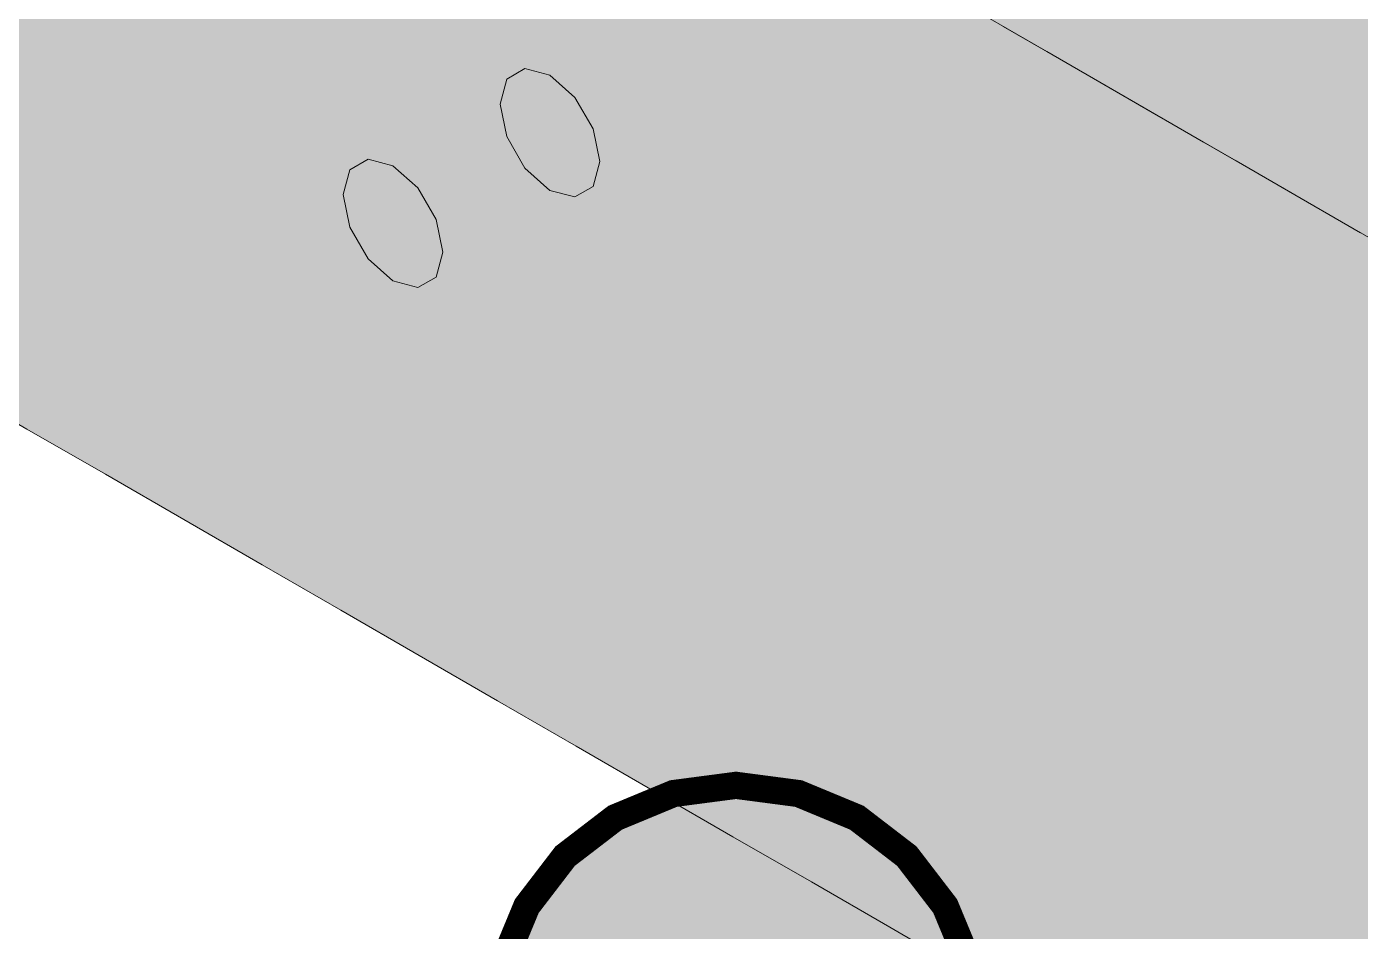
# Model space of a CAD drawing. Header units: metres. Extents: x 349021 to 349543, y 9281040 to 9281959.
# Drawn here: x 349202.9367 to 349203.1575, y 9281042.0388 to 9281042.1886 of the extents above; entities that cross this region are included whole.
import ezdxf

# ---------------------------------------------------------------- set-up
doc = ezdxf.new("R2010")
doc.units = ezdxf.units.M
doc.header["$LTSCALE"] = 0.25
doc.layers.add('ISO-3D', color=7, linetype='CONTINUOUS', lineweight=13)
doc.layers.add('ISO-3D-ARISTAS', color=250, linetype='CONTINUOUS', lineweight=13)
doc.layers.add('LLAMADAS-NUM', color=30, linetype='CONTINUOUS', lineweight=25, true_color=0xc05014)

msp = doc.modelspace()

# ---------------------------------------------------------------- linework, layer by layer
at = {"layer": 'ISO-3D', "true_color": 0x724830}
for points in [[(349202.86722, 9281042.23364), (349202.87134, 9281042.23474), (349202.94997, 9281042.18586), (349202.9541, 9281042.18696)], [(349202.86722, 9281042.21459), (349202.8631, 9281042.21348), (349202.94997, 9281042.16681), (349202.94585, 9281042.1657)], [(349202.94997, 9281042.18586), (349202.9541, 9281042.18696), (349203.03273, 9281042.13808), (349203.03685, 9281042.13919)], [(349202.94997, 9281042.16681), (349202.94585, 9281042.1657), (349203.03273, 9281042.11903), (349203.0286, 9281042.11793)], [(349203.03273, 9281042.13808), (349203.03685, 9281042.13919), (349203.11548, 9281042.0903), (349203.11961, 9281042.09141)], [(349203.03273, 9281042.11903), (349203.0286, 9281042.11793), (349203.11548, 9281042.07125), (349203.11136, 9281042.07015)], [(349203.11548, 9281042.0903), (349203.11961, 9281042.09141), (349203.19823, 9281042.04252), (349203.20236, 9281042.04363)], [(349203.11548, 9281042.07125), (349203.11136, 9281042.07015), (349203.19823, 9281042.02348), (349203.19411, 9281042.02237)]]:
    msp.add_solid(points, dxfattribs=at)
at = {"layer": 'ISO-3D', "true_color": 0x503321}
for points in [[(349202.87134, 9281042.23474), (349202.87436, 9281042.233), (349202.9541, 9281042.18696), (349202.95712, 9281042.18522)], [(349202.9541, 9281042.18696), (349202.95712, 9281042.18522), (349203.03685, 9281042.13919), (349203.03987, 9281042.13744)], [(349203.03685, 9281042.13919), (349203.03987, 9281042.13744), (349203.11961, 9281042.09141), (349203.12262, 9281042.08966)], [(349203.11961, 9281042.09141), (349203.12262, 9281042.08966), (349203.20236, 9281042.04363), (349203.20538, 9281042.04189)]]:
    msp.add_solid(points, dxfattribs=at)
at = {"layer": 'ISO-3D', "true_color": 0x825336}
for points in [[(349202.8631, 9281042.22998), (349202.86722, 9281042.23364), (349202.94585, 9281042.1822), (349202.94997, 9281042.18586)], [(349202.87134, 9281042.21824), (349202.86722, 9281042.21459), (349202.9541, 9281042.17047), (349202.94997, 9281042.16681)], [(349202.94585, 9281042.1822), (349202.94997, 9281042.18586), (349203.0286, 9281042.13442), (349203.03273, 9281042.13808)], [(349202.9541, 9281042.17047), (349202.94997, 9281042.16681), (349203.03685, 9281042.12269), (349203.03273, 9281042.11903)], [(349203.0286, 9281042.13442), (349203.03273, 9281042.13808), (349203.11136, 9281042.08665), (349203.11548, 9281042.0903)], [(349203.03685, 9281042.12269), (349203.03273, 9281042.11903), (349203.11961, 9281042.07491), (349203.11548, 9281042.07125)], [(349203.11136, 9281042.08665), (349203.11548, 9281042.0903), (349203.19411, 9281042.03887), (349203.19823, 9281042.04252)], [(349203.11961, 9281042.07491), (349203.11548, 9281042.07125), (349203.20236, 9281042.02713), (349203.19823, 9281042.02348)]]:
    msp.add_solid(points, dxfattribs=at)
at = {"layer": 'ISO-3D', "true_color": 0x633f29}
for points in [[(349202.87436, 9281042.233), (349202.87547, 9281042.22887), (349202.95712, 9281042.18522), (349202.95822, 9281042.1811)], [(349202.86008, 9281042.21522), (349202.85897, 9281042.21935), (349202.94283, 9281042.16745), (349202.94173, 9281042.17157)], [(349202.95712, 9281042.18522), (349202.95822, 9281042.1811), (349203.03987, 9281042.13744), (349203.04098, 9281042.13332)], [(349202.94283, 9281042.16745), (349202.94173, 9281042.17157), (349203.02558, 9281042.11967), (349203.02448, 9281042.12379)], [(349203.03987, 9281042.13744), (349203.04098, 9281042.13332), (349203.12262, 9281042.08966), (349203.12373, 9281042.08554)], [(349203.02558, 9281042.11967), (349203.02448, 9281042.12379), (349203.10834, 9281042.07189), (349203.10723, 9281042.07602)], [(349203.12262, 9281042.08966), (349203.12373, 9281042.08554), (349203.20538, 9281042.04189), (349203.20648, 9281042.03776)], [(349203.10834, 9281042.07189), (349203.10723, 9281042.07602), (349203.19109, 9281042.02411), (349203.18999, 9281042.02824)]]:
    msp.add_solid(points, dxfattribs=at)
at = {"layer": 'ISO-3D', "true_color": 0x855538}
for points in [[(349202.86008, 9281042.22475), (349202.8631, 9281042.22998), (349202.94283, 9281042.17697), (349202.94585, 9281042.1822)], [(349202.87436, 9281042.22347), (349202.87134, 9281042.21824), (349202.95712, 9281042.1757), (349202.9541, 9281042.17047)], [(349202.94283, 9281042.17697), (349202.94585, 9281042.1822), (349203.02558, 9281042.12919), (349203.0286, 9281042.13442)], [(349202.95712, 9281042.1757), (349202.9541, 9281042.17047), (349203.03987, 9281042.12792), (349203.03685, 9281042.12269)], [(349203.02558, 9281042.12919), (349203.0286, 9281042.13442), (349203.10834, 9281042.08142), (349203.11136, 9281042.08665)], [(349203.03987, 9281042.12792), (349203.03685, 9281042.12269), (349203.12262, 9281042.08014), (349203.11961, 9281042.07491)], [(349203.10834, 9281042.08142), (349203.11136, 9281042.08665), (349203.19109, 9281042.03364), (349203.19411, 9281042.03887)], [(349203.12262, 9281042.08014), (349203.11961, 9281042.07491), (349203.20538, 9281042.03236), (349203.20236, 9281042.02713)]]:
    msp.add_solid(points, dxfattribs=at)
at = {"layer": 'ISO-3D', "true_color": 0x7a4d33}
for points in [[(349202.87547, 9281042.22887), (349202.87436, 9281042.22347), (349202.95822, 9281042.1811), (349202.95712, 9281042.1757)], [(349202.85897, 9281042.21935), (349202.86008, 9281042.22475), (349202.94173, 9281042.17157), (349202.94283, 9281042.17697)], [(349202.95822, 9281042.1811), (349202.95712, 9281042.1757), (349203.04098, 9281042.13332), (349203.03987, 9281042.12792)], [(349202.94173, 9281042.17157), (349202.94283, 9281042.17697), (349203.02448, 9281042.12379), (349203.02558, 9281042.12919)], [(349203.04098, 9281042.13332), (349203.03987, 9281042.12792), (349203.12373, 9281042.08554), (349203.12262, 9281042.08014)], [(349203.02448, 9281042.12379), (349203.02558, 9281042.12919), (349203.10723, 9281042.07602), (349203.10834, 9281042.08142)], [(349203.12373, 9281042.08554), (349203.12262, 9281042.08014), (349203.20648, 9281042.03776), (349203.20538, 9281042.03236)], [(349203.10723, 9281042.07602), (349203.10834, 9281042.08142), (349203.18999, 9281042.02824), (349203.19109, 9281042.03364)]]:
    msp.add_solid(points, dxfattribs=at)
at = {"layer": 'ISO-3D', "true_color": 0x583825}
for points in [[(349202.8631, 9281042.21348), (349202.86008, 9281042.21522), (349202.94585, 9281042.1657), (349202.94283, 9281042.16745)], [(349203.01505, 9281042.17581), (349203.01615, 9281042.17994), (349202.98907, 9281042.16081), (349202.99017, 9281042.16494)], [(349202.94585, 9281042.1657), (349202.94283, 9281042.16745), (349203.0286, 9281042.11793), (349203.02558, 9281042.11967)], [(349203.03155, 9281042.16629), (349203.03044, 9281042.16216), (349203.00557, 9281042.15129), (349203.00446, 9281042.14716)], [(349203.0286, 9281042.11793), (349203.02558, 9281042.11967), (349203.11136, 9281042.07015), (349203.10834, 9281042.07189)], [(349203.11136, 9281042.07015), (349203.10834, 9281042.07189), (349203.19411, 9281042.02237), (349203.19109, 9281042.02411)]]:
    msp.add_solid(points, dxfattribs=at)
at = {"layer": 'ISO-3D', "true_color": 0xafa288}
for points in [[(349202.93669, 9281042.19343), (349202.94969, 9281042.18593), (349202.93669, 9281042.20771), (349202.94969, 9281042.20021)], [(349202.96268, 9281042.19271), (349202.97567, 9281042.18521), (349202.96268, 9281042.207), (349202.97567, 9281042.1995)], [(349202.98866, 9281042.192), (349203.00165, 9281042.1845), (349202.98866, 9281042.207), (349203.00165, 9281042.1995)], [(349203.01464, 9281042.192), (349203.02763, 9281042.1845), (349203.01464, 9281042.207), (349203.02763, 9281042.1995)], [(349203.04062, 9281042.192), (349203.05361, 9281042.1845), (349203.04062, 9281042.207), (349203.05361, 9281042.1995)], [(349203.0666, 9281042.192), (349203.07959, 9281042.1845), (349203.0666, 9281042.207), (349203.07959, 9281042.1995)], [(349202.9237, 9281042.18664), (349202.93669, 9281042.17914), (349202.9237, 9281042.20093), (349202.93669, 9281042.19343)], [(349202.94969, 9281042.18593), (349202.96268, 9281042.17843), (349202.94969, 9281042.20021), (349202.96268, 9281042.19271)], [(349202.97567, 9281042.18521), (349202.98866, 9281042.17771), (349202.97567, 9281042.1995), (349202.98866, 9281042.192)], [(349203.00165, 9281042.1845), (349203.01464, 9281042.177), (349203.00165, 9281042.1995), (349203.01464, 9281042.192)], [(349203.02763, 9281042.1845), (349203.04062, 9281042.177), (349203.02763, 9281042.1995), (349203.04062, 9281042.192)], [(349203.05361, 9281042.1845), (349203.0666, 9281042.177), (349203.05361, 9281042.1995), (349203.0666, 9281042.192)], [(349203.07959, 9281042.1845), (349203.09258, 9281042.177), (349203.07959, 9281042.1995), (349203.09258, 9281042.192)], [(349202.93669, 9281042.17914), (349202.94969, 9281042.17164), (349202.93669, 9281042.19343), (349202.94969, 9281042.18593)], [(349202.96268, 9281042.17843), (349202.97567, 9281042.17093), (349202.96268, 9281042.19271), (349202.97567, 9281042.18521)], [(349202.98866, 9281042.17771), (349203.00165, 9281042.17021), (349202.98866, 9281042.192), (349203.00165, 9281042.1845)], [(349203.01464, 9281042.177), (349203.02763, 9281042.1695), (349203.01464, 9281042.192), (349203.02763, 9281042.1845)], [(349203.04062, 9281042.177), (349203.05361, 9281042.1695), (349203.04062, 9281042.192), (349203.05361, 9281042.1845)], [(349203.0666, 9281042.177), (349203.07959, 9281042.1695), (349203.0666, 9281042.192), (349203.07959, 9281042.1845)], [(349203.09258, 9281042.177), (349203.10557, 9281042.1695), (349203.09258, 9281042.192), (349203.10557, 9281042.1845)], [(349202.9237, 9281042.17236), (349202.93669, 9281042.16486), (349202.9237, 9281042.18664), (349202.93669, 9281042.17914)], [(349202.94969, 9281042.17164), (349202.96268, 9281042.16414), (349202.94969, 9281042.18593), (349202.96268, 9281042.17843)], [(349202.97567, 9281042.17093), (349202.98866, 9281042.16343), (349202.97567, 9281042.18521), (349202.98866, 9281042.17771)], [(349203.00165, 9281042.17021), (349203.01464, 9281042.16271), (349203.00165, 9281042.1845), (349203.01464, 9281042.177)], [(349203.02763, 9281042.1695), (349203.04062, 9281042.162), (349203.02763, 9281042.1845), (349203.04062, 9281042.177)], [(349203.05361, 9281042.1695), (349203.0666, 9281042.162), (349203.05361, 9281042.1845), (349203.0666, 9281042.177)], [(349203.07959, 9281042.1695), (349203.09258, 9281042.162), (349203.07959, 9281042.1845), (349203.09258, 9281042.177)], [(349203.10557, 9281042.1695), (349203.11856, 9281042.162), (349203.10557, 9281042.1845), (349203.11856, 9281042.177)], [(349202.93669, 9281042.16486), (349202.94969, 9281042.15736), (349202.93669, 9281042.17914), (349202.94969, 9281042.17164)], [(349202.96268, 9281042.16414), (349202.97567, 9281042.15664), (349202.96268, 9281042.17843), (349202.97567, 9281042.17093)], [(349202.98866, 9281042.16343), (349203.00165, 9281042.15593), (349202.98866, 9281042.17771), (349203.00165, 9281042.17021)], [(349203.01464, 9281042.16271), (349203.02763, 9281042.15521), (349203.01464, 9281042.177), (349203.02763, 9281042.1695)], [(349203.04062, 9281042.162), (349203.05361, 9281042.1545), (349203.04062, 9281042.177), (349203.05361, 9281042.1695)], [(349203.0666, 9281042.162), (349203.07959, 9281042.1545), (349203.0666, 9281042.177), (349203.07959, 9281042.1695)], [(349203.09258, 9281042.162), (349203.10557, 9281042.1545), (349203.09258, 9281042.177), (349203.10557, 9281042.1695)], [(349203.11856, 9281042.162), (349203.13155, 9281042.1545), (349203.11856, 9281042.177), (349203.13155, 9281042.1695)], [(349202.9237, 9281042.15807), (349202.93669, 9281042.15057), (349202.9237, 9281042.17236), (349202.93669, 9281042.16486)], [(349202.94969, 9281042.15736), (349202.96268, 9281042.14986), (349202.94969, 9281042.17164), (349202.96268, 9281042.16414)], [(349202.97567, 9281042.15664), (349202.98866, 9281042.14914), (349202.97567, 9281042.17093), (349202.98866, 9281042.16343)], [(349203.00165, 9281042.15593), (349203.01464, 9281042.14843), (349203.00165, 9281042.17021), (349203.01464, 9281042.16271)], [(349203.02763, 9281042.15521), (349203.04062, 9281042.14771), (349203.02763, 9281042.1695), (349203.04062, 9281042.162)], [(349203.05361, 9281042.1545), (349203.0666, 9281042.147), (349203.05361, 9281042.1695), (349203.0666, 9281042.162)], [(349203.07959, 9281042.1545), (349203.09258, 9281042.147), (349203.07959, 9281042.1695), (349203.09258, 9281042.162)], [(349203.10557, 9281042.1545), (349203.11856, 9281042.147), (349203.10557, 9281042.1695), (349203.11856, 9281042.162)], [(349203.13155, 9281042.1545), (349203.14454, 9281042.147), (349203.13155, 9281042.1695), (349203.14454, 9281042.162)], [(349202.93669, 9281042.15057), (349202.94969, 9281042.14307), (349202.93669, 9281042.16486), (349202.94969, 9281042.15736)], [(349202.96268, 9281042.14986), (349202.97567, 9281042.14236), (349202.96268, 9281042.16414), (349202.97567, 9281042.15664)], [(349202.98866, 9281042.14914), (349203.00165, 9281042.14164), (349202.98866, 9281042.16343), (349203.00165, 9281042.15593)], [(349203.01464, 9281042.14843), (349203.02763, 9281042.14093), (349203.01464, 9281042.16271), (349203.02763, 9281042.15521)], [(349203.04062, 9281042.14771), (349203.05361, 9281042.14021), (349203.04062, 9281042.162), (349203.05361, 9281042.1545)], [(349203.0666, 9281042.147), (349203.07959, 9281042.1395), (349203.0666, 9281042.162), (349203.07959, 9281042.1545)], [(349203.09258, 9281042.147), (349203.10557, 9281042.1395), (349203.09258, 9281042.162), (349203.10557, 9281042.1545)], [(349203.11856, 9281042.147), (349203.13155, 9281042.1395), (349203.11856, 9281042.162), (349203.13155, 9281042.1545)], [(349203.14454, 9281042.147), (349203.15753, 9281042.1395), (349203.14454, 9281042.162), (349203.15753, 9281042.1545)], [(349202.9237, 9281042.14379), (349202.93669, 9281042.13629), (349202.9237, 9281042.15807), (349202.93669, 9281042.15057)], [(349202.94969, 9281042.14307), (349202.96268, 9281042.13557), (349202.94969, 9281042.15736), (349202.96268, 9281042.14986)], [(349202.97567, 9281042.14236), (349202.98866, 9281042.13486), (349202.97567, 9281042.15664), (349202.98866, 9281042.14914)], [(349203.00165, 9281042.14164), (349203.01464, 9281042.13414), (349203.00165, 9281042.15593), (349203.01464, 9281042.14843)], [(349203.02763, 9281042.14093), (349203.04062, 9281042.13343), (349203.02763, 9281042.15521), (349203.04062, 9281042.14771)], [(349203.05361, 9281042.14021), (349203.0666, 9281042.13271), (349203.05361, 9281042.1545), (349203.0666, 9281042.147)], [(349203.07959, 9281042.1395), (349203.09258, 9281042.132), (349203.07959, 9281042.1545), (349203.09258, 9281042.147)], [(349203.10557, 9281042.1395), (349203.11856, 9281042.132), (349203.10557, 9281042.1545), (349203.11856, 9281042.147)], [(349203.13155, 9281042.1395), (349203.14454, 9281042.132), (349203.13155, 9281042.1545), (349203.14454, 9281042.147)], [(349202.93669, 9281042.13629), (349202.94969, 9281042.12879), (349202.93669, 9281042.15057), (349202.94969, 9281042.14307)], [(349202.96268, 9281042.13557), (349202.97567, 9281042.12807), (349202.96268, 9281042.14986), (349202.97567, 9281042.14236)], [(349202.98866, 9281042.13486), (349203.00165, 9281042.12736), (349202.98866, 9281042.14914), (349203.00165, 9281042.14164)], [(349203.01464, 9281042.13414), (349203.02763, 9281042.12664), (349203.01464, 9281042.14843), (349203.02763, 9281042.14093)], [(349203.04062, 9281042.13343), (349203.05361, 9281042.12593), (349203.04062, 9281042.14771), (349203.05361, 9281042.14021)], [(349203.0666, 9281042.13271), (349203.07959, 9281042.12521), (349203.0666, 9281042.147), (349203.07959, 9281042.1395)], [(349203.09258, 9281042.132), (349203.10557, 9281042.1245), (349203.09258, 9281042.147), (349203.10557, 9281042.1395)], [(349203.11856, 9281042.132), (349203.13155, 9281042.1245), (349203.11856, 9281042.147), (349203.13155, 9281042.1395)], [(349203.14454, 9281042.132), (349203.15753, 9281042.1245), (349203.14454, 9281042.147), (349203.15753, 9281042.1395)], [(349202.9237, 9281042.1295), (349202.93669, 9281042.122), (349202.9237, 9281042.14379), (349202.93669, 9281042.13629)], [(349202.94969, 9281042.12879), (349202.96268, 9281042.12129), (349202.94969, 9281042.14307), (349202.96268, 9281042.13557)], [(349202.97567, 9281042.12807), (349202.98866, 9281042.12057), (349202.97567, 9281042.14236), (349202.98866, 9281042.13486)], [(349203.00165, 9281042.12736), (349203.01464, 9281042.11986), (349203.00165, 9281042.14164), (349203.01464, 9281042.13414)], [(349203.02763, 9281042.12664), (349203.04062, 9281042.11914), (349203.02763, 9281042.14093), (349203.04062, 9281042.13343)], [(349203.05361, 9281042.12593), (349203.0666, 9281042.11843), (349203.05361, 9281042.14021), (349203.0666, 9281042.13271)], [(349203.07959, 9281042.12521), (349203.09258, 9281042.11771), (349203.07959, 9281042.1395), (349203.09258, 9281042.132)], [(349203.10557, 9281042.1245), (349203.11856, 9281042.117), (349203.10557, 9281042.1395), (349203.11856, 9281042.132)], [(349203.13155, 9281042.1245), (349203.14454, 9281042.117), (349203.13155, 9281042.1395), (349203.14454, 9281042.132)], [(349202.93669, 9281042.122), (349202.94969, 9281042.1145), (349202.93669, 9281042.13629), (349202.94969, 9281042.12879)], [(349202.96268, 9281042.12129), (349202.97567, 9281042.11379), (349202.96268, 9281042.13557), (349202.97567, 9281042.12807)], [(349202.98866, 9281042.12057), (349203.00165, 9281042.11307), (349202.98866, 9281042.13486), (349203.00165, 9281042.12736)], [(349203.01464, 9281042.11986), (349203.02763, 9281042.11236), (349203.01464, 9281042.13414), (349203.02763, 9281042.12664)], [(349203.04062, 9281042.11914), (349203.05361, 9281042.11164), (349203.04062, 9281042.13343), (349203.05361, 9281042.12593)], [(349203.0666, 9281042.11843), (349203.07959, 9281042.11093), (349203.0666, 9281042.13271), (349203.07959, 9281042.12521)], [(349203.09258, 9281042.11771), (349203.10557, 9281042.11021), (349203.09258, 9281042.132), (349203.10557, 9281042.1245)], [(349203.11856, 9281042.117), (349203.13155, 9281042.1095), (349203.11856, 9281042.132), (349203.13155, 9281042.1245)], [(349203.14454, 9281042.117), (349203.15753, 9281042.1095), (349203.14454, 9281042.132), (349203.15753, 9281042.1245)], [(349202.94969, 9281042.1145), (349202.96268, 9281042.107), (349202.94969, 9281042.12879), (349202.96268, 9281042.12129)], [(349202.97567, 9281042.11379), (349202.98866, 9281042.10629), (349202.97567, 9281042.12807), (349202.98866, 9281042.12057)], [(349203.00165, 9281042.11307), (349203.01464, 9281042.10557), (349203.00165, 9281042.12736), (349203.01464, 9281042.11986)], [(349203.02763, 9281042.11236), (349203.04062, 9281042.10486), (349203.02763, 9281042.12664), (349203.04062, 9281042.11914)], [(349203.05361, 9281042.11164), (349203.0666, 9281042.10414), (349203.05361, 9281042.12593), (349203.0666, 9281042.11843)], [(349203.07959, 9281042.11093), (349203.09258, 9281042.10343), (349203.07959, 9281042.12521), (349203.09258, 9281042.11771)], [(349203.10557, 9281042.11021), (349203.11856, 9281042.10271), (349203.10557, 9281042.1245), (349203.11856, 9281042.117)], [(349203.13155, 9281042.1095), (349203.14454, 9281042.102), (349203.13155, 9281042.1245), (349203.14454, 9281042.117)], [(349202.96268, 9281042.107), (349202.97567, 9281042.0995), (349202.96268, 9281042.12129), (349202.97567, 9281042.11379)], [(349202.98866, 9281042.10629), (349203.00165, 9281042.09879), (349202.98866, 9281042.12057), (349203.00165, 9281042.11307)], [(349203.01464, 9281042.10557), (349203.02763, 9281042.09807), (349203.01464, 9281042.11986), (349203.02763, 9281042.11236)], [(349203.04062, 9281042.10486), (349203.05361, 9281042.09736), (349203.04062, 9281042.11914), (349203.05361, 9281042.11164)], [(349203.0666, 9281042.10414), (349203.07959, 9281042.09664), (349203.0666, 9281042.11843), (349203.07959, 9281042.11093)], [(349203.09258, 9281042.10343), (349203.10557, 9281042.09593), (349203.09258, 9281042.11771), (349203.10557, 9281042.11021)], [(349203.11856, 9281042.10271), (349203.13155, 9281042.09521), (349203.11856, 9281042.117), (349203.13155, 9281042.1095)], [(349203.14454, 9281042.102), (349203.15753, 9281042.0945), (349203.14454, 9281042.117), (349203.15753, 9281042.1095)], [(349202.97567, 9281042.0995), (349202.98866, 9281042.092), (349202.97567, 9281042.11379), (349202.98866, 9281042.10629)], [(349203.00165, 9281042.09879), (349203.01464, 9281042.09129), (349203.00165, 9281042.11307), (349203.01464, 9281042.10557)], [(349203.02763, 9281042.09807), (349203.04062, 9281042.09057), (349203.02763, 9281042.11236), (349203.04062, 9281042.10486)], [(349203.05361, 9281042.09736), (349203.0666, 9281042.08986), (349203.05361, 9281042.11164), (349203.0666, 9281042.10414)], [(349203.07959, 9281042.09664), (349203.09258, 9281042.08914), (349203.07959, 9281042.11093), (349203.09258, 9281042.10343)], [(349203.10557, 9281042.09593), (349203.11856, 9281042.08843), (349203.10557, 9281042.11021), (349203.11856, 9281042.10271)], [(349203.13155, 9281042.09521), (349203.14454, 9281042.08771), (349203.13155, 9281042.1095), (349203.14454, 9281042.102)], [(349202.98866, 9281042.092), (349203.00165, 9281042.0845), (349202.98866, 9281042.10629), (349203.00165, 9281042.09879)], [(349203.01464, 9281042.09129), (349203.02763, 9281042.08379), (349203.01464, 9281042.10557), (349203.02763, 9281042.09807)], [(349203.04062, 9281042.09057), (349203.05361, 9281042.08307), (349203.04062, 9281042.10486), (349203.05361, 9281042.09736)], [(349203.0666, 9281042.08986), (349203.07959, 9281042.08236), (349203.0666, 9281042.10414), (349203.07959, 9281042.09664)], [(349203.09258, 9281042.08914), (349203.10557, 9281042.08164), (349203.09258, 9281042.10343), (349203.10557, 9281042.09593)], [(349203.11856, 9281042.08843), (349203.13155, 9281042.08093), (349203.11856, 9281042.10271), (349203.13155, 9281042.09521)], [(349203.14454, 9281042.08771), (349203.15753, 9281042.08021), (349203.14454, 9281042.102), (349203.15753, 9281042.0945)], [(349203.00165, 9281042.0845), (349203.01464, 9281042.077), (349203.00165, 9281042.09879), (349203.01464, 9281042.09129)], [(349203.02763, 9281042.08379), (349203.04062, 9281042.07629), (349203.02763, 9281042.09807), (349203.04062, 9281042.09057)], [(349203.05361, 9281042.08307), (349203.0666, 9281042.07557), (349203.05361, 9281042.09736), (349203.0666, 9281042.08986)], [(349203.07959, 9281042.08236), (349203.09258, 9281042.07486), (349203.07959, 9281042.09664), (349203.09258, 9281042.08914)], [(349203.10557, 9281042.08164), (349203.11856, 9281042.07414), (349203.10557, 9281042.09593), (349203.11856, 9281042.08843)], [(349203.13155, 9281042.08093), (349203.14454, 9281042.07343), (349203.13155, 9281042.09521), (349203.14454, 9281042.08771)], [(349203.01464, 9281042.077), (349203.02763, 9281042.0695), (349203.01464, 9281042.09129), (349203.02763, 9281042.08379)], [(349203.04062, 9281042.07629), (349203.05361, 9281042.06879), (349203.04062, 9281042.09057), (349203.05361, 9281042.08307)], [(349203.0666, 9281042.07557), (349203.07959, 9281042.06807), (349203.0666, 9281042.08986), (349203.07959, 9281042.08236)], [(349203.09258, 9281042.07486), (349203.10557, 9281042.06736), (349203.09258, 9281042.08914), (349203.10557, 9281042.08164)], [(349203.11856, 9281042.07414), (349203.13155, 9281042.06664), (349203.11856, 9281042.08843), (349203.13155, 9281042.08093)], [(349203.14454, 9281042.07343), (349203.15753, 9281042.06593), (349203.14454, 9281042.08771), (349203.15753, 9281042.08021)], [(349203.02763, 9281042.0695), (349203.04062, 9281042.062), (349203.02763, 9281042.08379), (349203.04062, 9281042.07629)], [(349203.05361, 9281042.06879), (349203.0666, 9281042.06129), (349203.05361, 9281042.08307), (349203.0666, 9281042.07557)], [(349203.07959, 9281042.06807), (349203.09258, 9281042.06057), (349203.07959, 9281042.08236), (349203.09258, 9281042.07486)], [(349203.10557, 9281042.06736), (349203.11856, 9281042.05986), (349203.10557, 9281042.08164), (349203.11856, 9281042.07414)], [(349203.13155, 9281042.06664), (349203.14454, 9281042.05914), (349203.13155, 9281042.08093), (349203.14454, 9281042.07343)], [(349203.04062, 9281042.062), (349203.05361, 9281042.0545), (349203.04062, 9281042.07629), (349203.05361, 9281042.06879)], [(349203.0666, 9281042.06129), (349203.07959, 9281042.05379), (349203.0666, 9281042.07557), (349203.07959, 9281042.06807)], [(349203.09258, 9281042.06057), (349203.10557, 9281042.05307), (349203.09258, 9281042.07486), (349203.10557, 9281042.06736)], [(349203.11856, 9281042.05986), (349203.13155, 9281042.05236), (349203.11856, 9281042.07414), (349203.13155, 9281042.06664)], [(349203.14454, 9281042.05914), (349203.15753, 9281042.05164), (349203.14454, 9281042.07343), (349203.15753, 9281042.06593)], [(349203.05361, 9281042.0545), (349203.0666, 9281042.047), (349203.05361, 9281042.06879), (349203.0666, 9281042.06129)], [(349203.07959, 9281042.05379), (349203.09258, 9281042.04629), (349203.07959, 9281042.06807), (349203.09258, 9281042.06057)], [(349203.10557, 9281042.05307), (349203.11856, 9281042.04557), (349203.10557, 9281042.06736), (349203.11856, 9281042.05986)], [(349203.13155, 9281042.05236), (349203.14454, 9281042.04486), (349203.13155, 9281042.06664), (349203.14454, 9281042.05914)], [(349203.0666, 9281042.047), (349203.07959, 9281042.0395), (349203.0666, 9281042.06129), (349203.07959, 9281042.05379)], [(349203.09258, 9281042.04629), (349203.10557, 9281042.03879), (349203.09258, 9281042.06057), (349203.10557, 9281042.05307)], [(349203.11856, 9281042.04557), (349203.13155, 9281042.03807), (349203.11856, 9281042.05986), (349203.13155, 9281042.05236)], [(349203.14454, 9281042.04486), (349203.15753, 9281042.03736), (349203.14454, 9281042.05914), (349203.15753, 9281042.05164)], [(349203.07959, 9281042.0395), (349203.09258, 9281042.032), (349203.07959, 9281042.05379), (349203.09258, 9281042.04629)], [(349203.10557, 9281042.03879), (349203.11856, 9281042.03129), (349203.10557, 9281042.05307), (349203.11856, 9281042.04557)], [(349203.13155, 9281042.03807), (349203.14454, 9281042.03057), (349203.13155, 9281042.05236), (349203.14454, 9281042.04486)], [(349203.09258, 9281042.032), (349203.10557, 9281042.0245), (349203.09258, 9281042.04629), (349203.10557, 9281042.03879)], [(349203.11856, 9281042.03129), (349203.13155, 9281042.02379), (349203.11856, 9281042.04557), (349203.13155, 9281042.03807)], [(349203.14454, 9281042.03057), (349203.15753, 9281042.02307), (349203.14454, 9281042.04486), (349203.15753, 9281042.03736)]]:
    msp.add_solid(points, dxfattribs=at)
at = {"layer": 'ISO-3D', "true_color": 0x9e9c96}
for points in [[(349203.12376, 9281042.20333), (349203.13662, 9281042.19591), (349203.11105, 9281042.196), (349203.12391, 9281042.18858)], [(349203.14932, 9281042.20324), (349203.16218, 9281042.19582), (349203.13662, 9281042.19591), (349203.14947, 9281042.18848)], [(349202.93638, 9281042.19682), (349202.94937, 9281042.18932), (349202.92345, 9281042.18935), (349202.93644, 9281042.18185)], [(349202.9623, 9281042.19678), (349202.97529, 9281042.18928), (349202.94937, 9281042.18932), (349202.96236, 9281042.18182)], [(349202.98821, 9281042.19674), (349203.0012, 9281042.18924), (349202.97529, 9281042.18928), (349202.98828, 9281042.18178)], [(349203.01413, 9281042.19671), (349203.02712, 9281042.18921), (349203.0012, 9281042.18924), (349203.01419, 9281042.18174)], [(349203.04005, 9281042.19667), (349203.05304, 9281042.18917), (349203.02712, 9281042.18921), (349203.04011, 9281042.18171)], [(349203.06597, 9281042.19663), (349203.07896, 9281042.18913), (349203.05304, 9281042.18917), (349203.06603, 9281042.18167)], [(349203.09188, 9281042.1966), (349203.10487, 9281042.1891), (349203.07896, 9281042.18913), (349203.09195, 9281042.18163)], [(349203.1178, 9281042.19656), (349203.13079, 9281042.18906), (349203.10487, 9281042.1891), (349203.11786, 9281042.1816)], [(349203.14372, 9281042.19652), (349203.15671, 9281042.18902), (349203.13079, 9281042.18906), (349203.14378, 9281042.18156)], [(349203.16963, 9281042.19649), (349203.18263, 9281042.18899), (349203.15671, 9281042.18902), (349203.1697, 9281042.18152)], [(349203.11105, 9281042.196), (349203.12391, 9281042.18858), (349203.09835, 9281042.18867), (349203.11121, 9281042.18124)], [(349203.13662, 9281042.19591), (349203.14947, 9281042.18848), (349203.12391, 9281042.18858), (349203.13677, 9281042.18115)], [(349203.16218, 9281042.19582), (349203.17504, 9281042.18839), (349203.14947, 9281042.18848), (349203.16233, 9281042.18106)], [(349202.94937, 9281042.18932), (349202.96236, 9281042.18182), (349202.93644, 9281042.18185), (349202.94943, 9281042.17435)], [(349202.97529, 9281042.18928), (349202.98828, 9281042.18178), (349202.96236, 9281042.18182), (349202.97535, 9281042.17432)], [(349203.0012, 9281042.18924), (349203.01419, 9281042.18174), (349202.98828, 9281042.18178), (349203.00127, 9281042.17428)], [(349203.02712, 9281042.18921), (349203.04011, 9281042.18171), (349203.01419, 9281042.18174), (349203.02718, 9281042.17424)], [(349203.05304, 9281042.18917), (349203.06603, 9281042.18167), (349203.04011, 9281042.18171), (349203.0531, 9281042.17421)], [(349203.07896, 9281042.18913), (349203.09195, 9281042.18163), (349203.06603, 9281042.18167), (349203.07902, 9281042.17417)], [(349203.10487, 9281042.1891), (349203.11786, 9281042.1816), (349203.09195, 9281042.18163), (349203.10494, 9281042.17413)], [(349203.12391, 9281042.18858), (349203.13677, 9281042.18115), (349203.11121, 9281042.18124), (349203.12407, 9281042.17382)], [(349203.13079, 9281042.18906), (349203.14378, 9281042.18156), (349203.11786, 9281042.1816), (349203.13085, 9281042.1741)], [(349203.14947, 9281042.18848), (349203.16233, 9281042.18106), (349203.13677, 9281042.18115), (349203.14963, 9281042.17373)], [(349203.15671, 9281042.18902), (349203.1697, 9281042.18152), (349203.14378, 9281042.18156), (349203.15677, 9281042.17406)], [(349202.93644, 9281042.18185), (349202.94943, 9281042.17435), (349202.92351, 9281042.17439), (349202.9365, 9281042.16689)], [(349202.96236, 9281042.18182), (349202.97535, 9281042.17432), (349202.94943, 9281042.17435), (349202.96242, 9281042.16685)], [(349202.98828, 9281042.18178), (349203.00127, 9281042.17428), (349202.97535, 9281042.17432), (349202.98834, 9281042.16682)], [(349203.01419, 9281042.18174), (349203.02718, 9281042.17424), (349203.00127, 9281042.17428), (349203.01426, 9281042.16678)], [(349203.04011, 9281042.18171), (349203.0531, 9281042.17421), (349203.02718, 9281042.17424), (349203.04017, 9281042.16674)], [(349203.06603, 9281042.18167), (349203.07902, 9281042.17417), (349203.0531, 9281042.17421), (349203.06609, 9281042.16671)], [(349203.09195, 9281042.18163), (349203.10494, 9281042.17413), (349203.07902, 9281042.17417), (349203.09201, 9281042.16667)], [(349203.11786, 9281042.1816), (349203.13085, 9281042.1741), (349203.10494, 9281042.17413), (349203.11793, 9281042.16663)], [(349203.13677, 9281042.18115), (349203.14963, 9281042.17373), (349203.12407, 9281042.17382), (349203.13693, 9281042.16639)], [(349203.14378, 9281042.18156), (349203.15677, 9281042.17406), (349203.13085, 9281042.1741), (349203.14384, 9281042.1666)], [(349203.16233, 9281042.18106), (349203.17519, 9281042.17364), (349203.14963, 9281042.17373), (349203.16249, 9281042.1663)], [(349203.1697, 9281042.18152), (349203.18269, 9281042.17402), (349203.15677, 9281042.17406), (349203.16976, 9281042.16656)], [(349202.94943, 9281042.17435), (349202.96242, 9281042.16685), (349202.9365, 9281042.16689), (349202.9495, 9281042.15939)], [(349202.97535, 9281042.17432), (349202.98834, 9281042.16682), (349202.96242, 9281042.16685), (349202.97541, 9281042.15935)], [(349203.00127, 9281042.17428), (349203.01426, 9281042.16678), (349202.98834, 9281042.16682), (349203.00133, 9281042.15932)], [(349203.02718, 9281042.17424), (349203.04017, 9281042.16674), (349203.01426, 9281042.16678), (349203.02725, 9281042.15928)], [(349203.0531, 9281042.17421), (349203.06609, 9281042.16671), (349203.04017, 9281042.16674), (349203.05316, 9281042.15924)], [(349203.07902, 9281042.17417), (349203.09201, 9281042.16667), (349203.06609, 9281042.16671), (349203.07908, 9281042.15921)], [(349203.10494, 9281042.17413), (349203.11793, 9281042.16663), (349203.09201, 9281042.16667), (349203.105, 9281042.15917)], [(349203.13085, 9281042.1741), (349203.14384, 9281042.1666), (349203.11793, 9281042.16663), (349203.13092, 9281042.15913)], [(349203.14963, 9281042.17373), (349203.16249, 9281042.1663), (349203.13693, 9281042.16639), (349203.14979, 9281042.15897)], [(349203.15677, 9281042.17406), (349203.16976, 9281042.16656), (349203.14384, 9281042.1666), (349203.15683, 9281042.1591)], [(349202.9365, 9281042.16689), (349202.9495, 9281042.15939), (349202.92358, 9281042.15943), (349202.93657, 9281042.15193)], [(349202.96242, 9281042.16685), (349202.97541, 9281042.15935), (349202.9495, 9281042.15939), (349202.96249, 9281042.15189)], [(349202.98834, 9281042.16682), (349203.00133, 9281042.15932), (349202.97541, 9281042.15935), (349202.9884, 9281042.15185)], [(349203.01426, 9281042.16678), (349203.02725, 9281042.15928), (349203.00133, 9281042.15932), (349203.01432, 9281042.15182)], [(349203.04017, 9281042.16674), (349203.05316, 9281042.15924), (349203.02725, 9281042.15928), (349203.04024, 9281042.15178)], [(349203.06609, 9281042.16671), (349203.07908, 9281042.15921), (349203.05316, 9281042.15924), (349203.06616, 9281042.15174)], [(349203.09201, 9281042.16667), (349203.105, 9281042.15917), (349203.07908, 9281042.15921), (349203.09207, 9281042.15171)], [(349203.11793, 9281042.16663), (349203.13092, 9281042.15913), (349203.105, 9281042.15917), (349203.11799, 9281042.15167)], [(349203.14384, 9281042.1666), (349203.15683, 9281042.1591), (349203.13092, 9281042.15913), (349203.14391, 9281042.15163)], [(349203.16249, 9281042.1663), (349203.17535, 9281042.15888), (349203.14979, 9281042.15897), (349203.16265, 9281042.15155)], [(349203.16976, 9281042.16656), (349203.18275, 9281042.15906), (349203.15683, 9281042.1591), (349203.16982, 9281042.1516)], [(349202.9495, 9281042.15939), (349202.96249, 9281042.15189), (349202.93657, 9281042.15193), (349202.94956, 9281042.14443)], [(349202.97541, 9281042.15935), (349202.9884, 9281042.15185), (349202.96249, 9281042.15189), (349202.97548, 9281042.14439)], [(349203.00133, 9281042.15932), (349203.01432, 9281042.15182), (349202.9884, 9281042.15185), (349203.00139, 9281042.14435)], [(349203.02725, 9281042.15928), (349203.04024, 9281042.15178), (349203.01432, 9281042.15182), (349203.02731, 9281042.14432)], [(349203.05316, 9281042.15924), (349203.06616, 9281042.15174), (349203.04024, 9281042.15178), (349203.05323, 9281042.14428)], [(349203.07908, 9281042.15921), (349203.09207, 9281042.15171), (349203.06616, 9281042.15174), (349203.07915, 9281042.14424)], [(349203.105, 9281042.15917), (349203.11799, 9281042.15167), (349203.09207, 9281042.15171), (349203.10506, 9281042.14421)], [(349203.13092, 9281042.15913), (349203.14391, 9281042.15163), (349203.11799, 9281042.15167), (349203.13098, 9281042.14417)], [(349203.15683, 9281042.1591), (349203.16982, 9281042.1516), (349203.14391, 9281042.15163), (349203.1569, 9281042.14413)], [(349202.93657, 9281042.15193), (349202.94956, 9281042.14443), (349202.92364, 9281042.14446), (349202.93663, 9281042.13696)], [(349202.96249, 9281042.15189), (349202.97548, 9281042.14439), (349202.94956, 9281042.14443), (349202.96255, 9281042.13693)], [(349202.9884, 9281042.15185), (349203.00139, 9281042.14435), (349202.97548, 9281042.14439), (349202.98847, 9281042.13689)], [(349203.01432, 9281042.15182), (349203.02731, 9281042.14432), (349203.00139, 9281042.14435), (349203.01438, 9281042.13685)], [(349203.04024, 9281042.15178), (349203.05323, 9281042.14428), (349203.02731, 9281042.14432), (349203.0403, 9281042.13682)], [(349203.06616, 9281042.15174), (349203.07915, 9281042.14424), (349203.05323, 9281042.14428), (349203.06622, 9281042.13678)], [(349203.09207, 9281042.15171), (349203.10506, 9281042.14421), (349203.07915, 9281042.14424), (349203.09214, 9281042.13674)], [(349203.11799, 9281042.15167), (349203.13098, 9281042.14417), (349203.10506, 9281042.14421), (349203.11805, 9281042.13671)], [(349203.14391, 9281042.15163), (349203.1569, 9281042.14413), (349203.13098, 9281042.14417), (349203.14397, 9281042.13667)], [(349203.16982, 9281042.1516), (349203.18282, 9281042.1441), (349203.1569, 9281042.14413), (349203.16989, 9281042.13663)], [(349202.94956, 9281042.14443), (349202.96255, 9281042.13693), (349202.93663, 9281042.13696), (349202.94962, 9281042.12946)], [(349202.97548, 9281042.14439), (349202.98847, 9281042.13689), (349202.96255, 9281042.13693), (349202.97554, 9281042.12943)], [(349203.00139, 9281042.14435), (349203.01438, 9281042.13685), (349202.98847, 9281042.13689), (349203.00146, 9281042.12939)], [(349203.02731, 9281042.14432), (349203.0403, 9281042.13682), (349203.01438, 9281042.13685), (349203.02737, 9281042.12935)], [(349203.05323, 9281042.14428), (349203.06622, 9281042.13678), (349203.0403, 9281042.13682), (349203.05329, 9281042.12932)], [(349203.07915, 9281042.14424), (349203.09214, 9281042.13674), (349203.06622, 9281042.13678), (349203.07921, 9281042.12928)], [(349203.10506, 9281042.14421), (349203.11805, 9281042.13671), (349203.09214, 9281042.13674), (349203.10513, 9281042.12924)], [(349203.13098, 9281042.14417), (349203.14397, 9281042.13667), (349203.11805, 9281042.13671), (349203.13104, 9281042.12921)], [(349203.1569, 9281042.14413), (349203.16989, 9281042.13663), (349203.14397, 9281042.13667), (349203.15696, 9281042.12917)], [(349202.93663, 9281042.13696), (349202.94962, 9281042.12946), (349202.9237, 9281042.1295), (349202.93669, 9281042.122)], [(349202.96255, 9281042.13693), (349202.97554, 9281042.12943), (349202.94962, 9281042.12946), (349202.96261, 9281042.12196)], [(349202.98847, 9281042.13689), (349203.00146, 9281042.12939), (349202.97554, 9281042.12943), (349202.98853, 9281042.12193)], [(349203.01438, 9281042.13685), (349203.02737, 9281042.12935), (349203.00146, 9281042.12939), (349203.01445, 9281042.12189)], [(349203.0403, 9281042.13682), (349203.05329, 9281042.12932), (349203.02737, 9281042.12935), (349203.04036, 9281042.12185)], [(349203.06622, 9281042.13678), (349203.07921, 9281042.12928), (349203.05329, 9281042.12932), (349203.06628, 9281042.12182)], [(349203.09214, 9281042.13674), (349203.10513, 9281042.12924), (349203.07921, 9281042.12928), (349203.0922, 9281042.12178)], [(349203.11805, 9281042.13671), (349203.13104, 9281042.12921), (349203.10513, 9281042.12924), (349203.11812, 9281042.12174)], [(349203.14397, 9281042.13667), (349203.15696, 9281042.12917), (349203.13104, 9281042.12921), (349203.14403, 9281042.12171)], [(349203.16989, 9281042.13663), (349203.18288, 9281042.12913), (349203.15696, 9281042.12917), (349203.16995, 9281042.12167)], [(349202.94962, 9281042.12946), (349202.96261, 9281042.12196), (349202.93669, 9281042.122), (349202.94969, 9281042.1145)], [(349202.97554, 9281042.12943), (349202.98853, 9281042.12193), (349202.96261, 9281042.12196), (349202.9756, 9281042.11446)], [(349203.00146, 9281042.12939), (349203.01445, 9281042.12189), (349202.98853, 9281042.12193), (349203.00152, 9281042.11443)], [(349203.02737, 9281042.12935), (349203.04036, 9281042.12185), (349203.01445, 9281042.12189), (349203.02744, 9281042.11439)], [(349203.05329, 9281042.12932), (349203.06628, 9281042.12182), (349203.04036, 9281042.12185), (349203.05335, 9281042.11435)], [(349203.07921, 9281042.12928), (349203.0922, 9281042.12178), (349203.06628, 9281042.12182), (349203.07927, 9281042.11432)], [(349203.10513, 9281042.12924), (349203.11812, 9281042.12174), (349203.0922, 9281042.12178), (349203.10519, 9281042.11428)], [(349203.13104, 9281042.12921), (349203.14403, 9281042.12171), (349203.11812, 9281042.12174), (349203.13111, 9281042.11424)], [(349203.15696, 9281042.12917), (349203.16995, 9281042.12167), (349203.14403, 9281042.12171), (349203.15702, 9281042.11421)], [(349202.96261, 9281042.12196), (349202.9756, 9281042.11446), (349202.94969, 9281042.1145), (349202.96268, 9281042.107)], [(349202.98853, 9281042.12193), (349203.00152, 9281042.11443), (349202.9756, 9281042.11446), (349202.98859, 9281042.10696)], [(349203.01445, 9281042.12189), (349203.02744, 9281042.11439), (349203.00152, 9281042.11443), (349203.01451, 9281042.10693)], [(349203.04036, 9281042.12185), (349203.05335, 9281042.11435), (349203.02744, 9281042.11439), (349203.04043, 9281042.10689)], [(349203.06628, 9281042.12182), (349203.07927, 9281042.11432), (349203.05335, 9281042.11435), (349203.06635, 9281042.10685)], [(349203.0922, 9281042.12178), (349203.10519, 9281042.11428), (349203.07927, 9281042.11432), (349203.09226, 9281042.10682)], [(349203.11812, 9281042.12174), (349203.13111, 9281042.11424), (349203.10519, 9281042.11428), (349203.11818, 9281042.10678)], [(349203.14403, 9281042.12171), (349203.15702, 9281042.11421), (349203.13111, 9281042.11424), (349203.1441, 9281042.10674)], [(349203.16995, 9281042.12167), (349203.18294, 9281042.11417), (349203.15702, 9281042.11421), (349203.17001, 9281042.10671)], [(349202.9756, 9281042.11446), (349202.98859, 9281042.10696), (349202.96268, 9281042.107), (349202.97567, 9281042.0995)], [(349203.00152, 9281042.11443), (349203.01451, 9281042.10693), (349202.98859, 9281042.10696), (349203.00158, 9281042.09946)], [(349203.02744, 9281042.11439), (349203.04043, 9281042.10689), (349203.01451, 9281042.10693), (349203.0275, 9281042.09943)], [(349203.05335, 9281042.11435), (349203.06635, 9281042.10685), (349203.04043, 9281042.10689), (349203.05342, 9281042.09939)], [(349203.07927, 9281042.11432), (349203.09226, 9281042.10682), (349203.06635, 9281042.10685), (349203.07934, 9281042.09935)], [(349203.10519, 9281042.11428), (349203.11818, 9281042.10678), (349203.09226, 9281042.10682), (349203.10525, 9281042.09932)], [(349203.13111, 9281042.11424), (349203.1441, 9281042.10674), (349203.11818, 9281042.10678), (349203.13117, 9281042.09928)], [(349203.15702, 9281042.11421), (349203.17001, 9281042.10671), (349203.1441, 9281042.10674), (349203.15709, 9281042.09924)], [(349202.98859, 9281042.10696), (349203.00158, 9281042.09946), (349202.97567, 9281042.0995), (349202.98866, 9281042.092)], [(349203.01451, 9281042.10693), (349203.0275, 9281042.09943), (349203.00158, 9281042.09946), (349203.01457, 9281042.09196)], [(349203.04043, 9281042.10689), (349203.05342, 9281042.09939), (349203.0275, 9281042.09943), (349203.04049, 9281042.09193)], [(349203.06635, 9281042.10685), (349203.07934, 9281042.09935), (349203.05342, 9281042.09939), (349203.06641, 9281042.09189)], [(349203.09226, 9281042.10682), (349203.10525, 9281042.09932), (349203.07934, 9281042.09935), (349203.09233, 9281042.09185)], [(349203.11818, 9281042.10678), (349203.13117, 9281042.09928), (349203.10525, 9281042.09932), (349203.11824, 9281042.09182)], [(349203.1441, 9281042.10674), (349203.15709, 9281042.09924), (349203.13117, 9281042.09928), (349203.14416, 9281042.09178)], [(349203.17001, 9281042.10671), (349203.18301, 9281042.09921), (349203.15709, 9281042.09924), (349203.17008, 9281042.09174)], [(349203.00158, 9281042.09946), (349203.01457, 9281042.09196), (349202.98866, 9281042.092), (349203.00165, 9281042.0845)], [(349203.0275, 9281042.09943), (349203.04049, 9281042.09193), (349203.01457, 9281042.09196), (349203.02756, 9281042.08446)], [(349203.05342, 9281042.09939), (349203.06641, 9281042.09189), (349203.04049, 9281042.09193), (349203.05348, 9281042.08443)], [(349203.07934, 9281042.09935), (349203.09233, 9281042.09185), (349203.06641, 9281042.09189), (349203.0794, 9281042.08439)], [(349203.10525, 9281042.09932), (349203.11824, 9281042.09182), (349203.09233, 9281042.09185), (349203.10532, 9281042.08435)], [(349203.13117, 9281042.09928), (349203.14416, 9281042.09178), (349203.11824, 9281042.09182), (349203.13123, 9281042.08432)], [(349203.15709, 9281042.09924), (349203.17008, 9281042.09174), (349203.14416, 9281042.09178), (349203.15715, 9281042.08428)], [(349203.01457, 9281042.09196), (349203.02756, 9281042.08446), (349203.00165, 9281042.0845), (349203.01464, 9281042.077)], [(349203.04049, 9281042.09193), (349203.05348, 9281042.08443), (349203.02756, 9281042.08446), (349203.04055, 9281042.07696)], [(349203.06641, 9281042.09189), (349203.0794, 9281042.08439), (349203.05348, 9281042.08443), (349203.06647, 9281042.07693)], [(349203.09233, 9281042.09185), (349203.10532, 9281042.08435), (349203.0794, 9281042.08439), (349203.09239, 9281042.07689)], [(349203.11824, 9281042.09182), (349203.13123, 9281042.08432), (349203.10532, 9281042.08435), (349203.11831, 9281042.07685)], [(349203.14416, 9281042.09178), (349203.15715, 9281042.08428), (349203.13123, 9281042.08432), (349203.14422, 9281042.07682)], [(349203.17008, 9281042.09174), (349203.18307, 9281042.08424), (349203.15715, 9281042.08428), (349203.17014, 9281042.07678)], [(349203.02756, 9281042.08446), (349203.04055, 9281042.07696), (349203.01464, 9281042.077), (349203.02763, 9281042.0695)], [(349203.05348, 9281042.08443), (349203.06647, 9281042.07693), (349203.04055, 9281042.07696), (349203.05355, 9281042.06946)], [(349203.0794, 9281042.08439), (349203.09239, 9281042.07689), (349203.06647, 9281042.07693), (349203.07946, 9281042.06943)], [(349203.10532, 9281042.08435), (349203.11831, 9281042.07685), (349203.09239, 9281042.07689), (349203.10538, 9281042.06939)], [(349203.13123, 9281042.08432), (349203.14422, 9281042.07682), (349203.11831, 9281042.07685), (349203.1313, 9281042.06935)], [(349203.15715, 9281042.08428), (349203.17014, 9281042.07678), (349203.14422, 9281042.07682), (349203.15721, 9281042.06932)], [(349203.04055, 9281042.07696), (349203.05355, 9281042.06946), (349203.02763, 9281042.0695), (349203.04062, 9281042.062)], [(349203.06647, 9281042.07693), (349203.07946, 9281042.06943), (349203.05355, 9281042.06946), (349203.06654, 9281042.06196)], [(349203.09239, 9281042.07689), (349203.10538, 9281042.06939), (349203.07946, 9281042.06943), (349203.09245, 9281042.06193)], [(349203.11831, 9281042.07685), (349203.1313, 9281042.06935), (349203.10538, 9281042.06939), (349203.11837, 9281042.06189)], [(349203.14422, 9281042.07682), (349203.15721, 9281042.06932), (349203.1313, 9281042.06935), (349203.14429, 9281042.06185)], [(349203.17014, 9281042.07678), (349203.18313, 9281042.06928), (349203.15721, 9281042.06932), (349203.1702, 9281042.06182)], [(349203.05355, 9281042.06946), (349203.06654, 9281042.06196), (349203.04062, 9281042.062), (349203.05361, 9281042.0545)], [(349203.07946, 9281042.06943), (349203.09245, 9281042.06193), (349203.06654, 9281042.06196), (349203.07953, 9281042.05446)], [(349203.10538, 9281042.06939), (349203.11837, 9281042.06189), (349203.09245, 9281042.06193), (349203.10544, 9281042.05443)], [(349203.1313, 9281042.06935), (349203.14429, 9281042.06185), (349203.11837, 9281042.06189), (349203.13136, 9281042.05439)], [(349203.15721, 9281042.06932), (349203.1702, 9281042.06182), (349203.14429, 9281042.06185), (349203.15728, 9281042.05435)], [(349203.06654, 9281042.06196), (349203.07953, 9281042.05446), (349203.05361, 9281042.0545), (349203.0666, 9281042.047)], [(349203.09245, 9281042.06193), (349203.10544, 9281042.05443), (349203.07953, 9281042.05446), (349203.09252, 9281042.04696)], [(349203.11837, 9281042.06189), (349203.13136, 9281042.05439), (349203.10544, 9281042.05443), (349203.11843, 9281042.04693)], [(349203.14429, 9281042.06185), (349203.15728, 9281042.05435), (349203.13136, 9281042.05439), (349203.14435, 9281042.04689)], [(349203.1702, 9281042.06182), (349203.1832, 9281042.05432), (349203.15728, 9281042.05435), (349203.17027, 9281042.04685)], [(349203.07953, 9281042.05446), (349203.09252, 9281042.04696), (349203.0666, 9281042.047), (349203.07959, 9281042.0395)], [(349203.10544, 9281042.05443), (349203.11843, 9281042.04693), (349203.09252, 9281042.04696), (349203.10551, 9281042.03946)], [(349203.13136, 9281042.05439), (349203.14435, 9281042.04689), (349203.11843, 9281042.04693), (349203.13142, 9281042.03943)], [(349203.15728, 9281042.05435), (349203.17027, 9281042.04685), (349203.14435, 9281042.04689), (349203.15734, 9281042.03939)], [(349203.09252, 9281042.04696), (349203.10551, 9281042.03946), (349203.07959, 9281042.0395), (349203.09258, 9281042.032)], [(349203.11843, 9281042.04693), (349203.13142, 9281042.03943), (349203.10551, 9281042.03946), (349203.1185, 9281042.03196)], [(349203.14435, 9281042.04689), (349203.15734, 9281042.03939), (349203.13142, 9281042.03943), (349203.14441, 9281042.03193)], [(349203.17027, 9281042.04685), (349203.18326, 9281042.03935), (349203.15734, 9281042.03939), (349203.17033, 9281042.03189)], [(349203.10551, 9281042.03946), (349203.1185, 9281042.03196), (349203.09258, 9281042.032), (349203.10557, 9281042.0245)], [(349203.13142, 9281042.03943), (349203.14441, 9281042.03193), (349203.1185, 9281042.03196), (349203.13149, 9281042.02446)], [(349203.15734, 9281042.03939), (349203.17033, 9281042.03189), (349203.14441, 9281042.03193), (349203.1574, 9281042.02443)]]:
    msp.add_solid(points, dxfattribs=at)
at = {"layer": 'ISO-3D', "true_color": 0x603d28}
for points in [[(349203.01615, 9281042.17994), (349203.01917, 9281042.18168), (349202.99017, 9281042.16494), (349202.99319, 9281042.16668)], [(349203.03044, 9281042.16216), (349203.02742, 9281042.16042), (349203.00446, 9281042.14716), (349203.00144, 9281042.14542)]]:
    msp.add_solid(points, dxfattribs=at)
at = {"layer": 'ISO-3D', "true_color": 0x754a31}
for points in [[(349203.01917, 9281042.18168), (349203.0233, 9281042.18058), (349202.99319, 9281042.16668), (349202.99732, 9281042.16557)], [(349203.02742, 9281042.16042), (349203.0233, 9281042.16152), (349203.00144, 9281042.14542), (349202.99732, 9281042.14652)]]:
    msp.add_solid(points, dxfattribs=at)
at = {"layer": 'ISO-3D', "true_color": 0x6f472f}
for points in [[(349203.0233, 9281042.17105), (349203.01615, 9281042.17994), (349203.01917, 9281042.18168)], [(349203.0233, 9281042.17105), (349203.01917, 9281042.18168), (349203.0233, 9281042.18058)], [(349203.0233, 9281042.17105), (349203.01505, 9281042.17581), (349203.01615, 9281042.17994)], [(349203.0233, 9281042.17105), (349203.0233, 9281042.18058), (349203.02742, 9281042.17692)], [(349203.0233, 9281042.17105), (349203.02742, 9281042.17692), (349203.03044, 9281042.17169)], [(349203.0233, 9281042.17105), (349203.01615, 9281042.17041), (349203.01505, 9281042.17581)], [(349203.0233, 9281042.17105), (349203.01917, 9281042.16518), (349203.01615, 9281042.17041)], [(349203.0233, 9281042.17105), (349203.0233, 9281042.16152), (349203.01917, 9281042.16518)], [(349203.0233, 9281042.17105), (349203.03044, 9281042.17169), (349203.03155, 9281042.16629)], [(349203.0233, 9281042.17105), (349203.02742, 9281042.16042), (349203.0233, 9281042.16152)], [(349203.0233, 9281042.17105), (349203.03044, 9281042.16216), (349203.02742, 9281042.16042)], [(349203.0233, 9281042.17105), (349203.03155, 9281042.16629), (349203.03044, 9281042.16216)], [(349202.99732, 9281042.15605), (349202.99017, 9281042.16494), (349202.99319, 9281042.16668)], [(349202.99732, 9281042.15605), (349202.99319, 9281042.16668), (349202.99732, 9281042.16557)], [(349202.99732, 9281042.15605), (349202.99732, 9281042.16557), (349203.00144, 9281042.16192)], [(349202.99732, 9281042.15605), (349202.98907, 9281042.16081), (349202.99017, 9281042.16494)], [(349202.99732, 9281042.15605), (349203.00144, 9281042.16192), (349203.00446, 9281042.15669)], [(349202.99732, 9281042.15605), (349202.99017, 9281042.15541), (349202.98907, 9281042.16081)], [(349202.99732, 9281042.15605), (349203.00446, 9281042.15669), (349203.00557, 9281042.15129)], [(349202.99732, 9281042.15605), (349202.99319, 9281042.15018), (349202.99017, 9281042.15541)], [(349202.99732, 9281042.15605), (349202.99732, 9281042.14652), (349202.99319, 9281042.15018)], [(349202.99732, 9281042.15605), (349203.00144, 9281042.14542), (349202.99732, 9281042.14652)], [(349202.99732, 9281042.15605), (349203.00446, 9281042.14716), (349203.00144, 9281042.14542)], [(349202.99732, 9281042.15605), (349203.00557, 9281042.15129), (349203.00446, 9281042.14716)]]:
    msp.add_solid(points, dxfattribs=at)
at = {"layer": 'ISO-3D', "true_color": 0x7f5135}
for points in [[(349203.0233, 9281042.18058), (349203.02742, 9281042.17692), (349202.99732, 9281042.16557), (349203.00144, 9281042.16192)], [(349203.0233, 9281042.16152), (349203.01917, 9281042.16518), (349202.99732, 9281042.14652), (349202.99319, 9281042.15018)]]:
    msp.add_solid(points, dxfattribs=at)
at = {"layer": 'ISO-3D', "true_color": 0x7d5034}
for points in [[(349203.02742, 9281042.17692), (349203.03044, 9281042.17169), (349203.00144, 9281042.16192), (349203.00446, 9281042.15669)], [(349203.01917, 9281042.16518), (349203.01615, 9281042.17041), (349202.99319, 9281042.15018), (349202.99017, 9281042.15541)]]:
    msp.add_solid(points, dxfattribs=at)
at = {"layer": 'ISO-3D', "true_color": 0x6e462e}
for points in [[(349203.01615, 9281042.17041), (349203.01505, 9281042.17581), (349202.99017, 9281042.15541), (349202.98907, 9281042.16081)], [(349203.03044, 9281042.17169), (349203.03155, 9281042.16629), (349203.00446, 9281042.15669), (349203.00557, 9281042.15129)]]:
    msp.add_solid(points, dxfattribs=at)
at = {"layer": 'ISO-3D-ARISTAS', "color": 250}
for p, q in [((349203.10557, 9281042.1845), (349203.09258, 9281042.192)), ((349203.11121, 9281042.18124), (349203.09835, 9281042.18867)), ((349203.11856, 9281042.177), (349203.10557, 9281042.1845)), ((349203.01615, 9281042.17994), (349203.01917, 9281042.18168)), ((349203.01615, 9281042.17994), (349203.01917, 9281042.18168)), ((349203.01917, 9281042.18168), (349203.0233, 9281042.18058)), ((349203.01917, 9281042.18168), (349203.0233, 9281042.18058)), ((349203.12407, 9281042.17382), (349203.11121, 9281042.18124)), ((349203.01505, 9281042.17581), (349203.01615, 9281042.17994)), ((349203.01505, 9281042.17581), (349203.01615, 9281042.17994)), ((349203.0233, 9281042.18058), (349203.02742, 9281042.17692)), ((349203.0233, 9281042.18058), (349203.02742, 9281042.17692)), ((349203.02742, 9281042.17692), (349203.03044, 9281042.17169)), ((349203.02742, 9281042.17692), (349203.03044, 9281042.17169)), ((349203.13155, 9281042.1695), (349203.11856, 9281042.177)), ((349203.01615, 9281042.17041), (349203.01505, 9281042.17581)), ((349203.01615, 9281042.17041), (349203.01505, 9281042.17581)), ((349203.13693, 9281042.16639), (349203.12407, 9281042.17382)), ((349203.01917, 9281042.16518), (349203.01615, 9281042.17041)), ((349203.01917, 9281042.16518), (349203.01615, 9281042.17041)), ((349203.03044, 9281042.17169), (349203.03155, 9281042.16629)), ((349203.03044, 9281042.17169), (349203.03155, 9281042.16629)), ((349203.14454, 9281042.162), (349203.13155, 9281042.1695)), ((349202.99319, 9281042.16668), (349202.99017, 9281042.16494)), ((349202.99017, 9281042.16494), (349202.99319, 9281042.16668)), ((349202.99732, 9281042.16557), (349202.99319, 9281042.16668)), ((349202.99319, 9281042.16668), (349202.99732, 9281042.16557)), ((349203.00144, 9281042.16192), (349202.99732, 9281042.16557)), ((349202.99732, 9281042.16557), (349203.00144, 9281042.16192)), ((349203.03155, 9281042.16629), (349203.03044, 9281042.16216)), ((349203.03155, 9281042.16629), (349203.03044, 9281042.16216)), ((349203.14979, 9281042.15897), (349203.13693, 9281042.16639)), ((349202.99017, 9281042.16494), (349202.98907, 9281042.16081)), ((349202.98907, 9281042.16081), (349202.99017, 9281042.16494)), ((349203.0233, 9281042.16152), (349203.01917, 9281042.16518)), ((349203.0233, 9281042.16152), (349203.01917, 9281042.16518)), ((349203.00446, 9281042.15669), (349203.00144, 9281042.16192)), ((349203.00144, 9281042.16192), (349203.00446, 9281042.15669)), ((349203.02742, 9281042.16042), (349203.0233, 9281042.16152)), ((349203.02742, 9281042.16042), (349203.0233, 9281042.16152)), ((349203.03044, 9281042.16216), (349203.02742, 9281042.16042)), ((349203.03044, 9281042.16216), (349203.02742, 9281042.16042)), ((349203.15753, 9281042.1545), (349203.14454, 9281042.162)), ((349202.98907, 9281042.16081), (349202.99017, 9281042.15541)), ((349202.99017, 9281042.15541), (349202.98907, 9281042.16081)), ((349203.16265, 9281042.15155), (349203.14979, 9281042.15897)), ((349203.00557, 9281042.15129), (349203.00446, 9281042.15669)), ((349203.00446, 9281042.15669), (349203.00557, 9281042.15129)), ((349202.99017, 9281042.15541), (349202.99319, 9281042.15018)), ((349202.99319, 9281042.15018), (349202.99017, 9281042.15541)), ((349202.99319, 9281042.15018), (349202.99732, 9281042.14652)), ((349202.99732, 9281042.14652), (349202.99319, 9281042.15018)), ((349203.00446, 9281042.14716), (349203.00557, 9281042.15129)), ((349203.00557, 9281042.15129), (349203.00446, 9281042.14716)), ((349202.99732, 9281042.14652), (349203.00144, 9281042.14542)), ((349203.00144, 9281042.14542), (349202.99732, 9281042.14652)), ((349203.00144, 9281042.14542), (349203.00446, 9281042.14716)), ((349203.00446, 9281042.14716), (349203.00144, 9281042.14542)), ((349202.93669, 9281042.122), (349202.9237, 9281042.1295)), ((349202.9237, 9281042.1295), (349202.93669, 9281042.122)), ((349202.94969, 9281042.1145), (349202.93669, 9281042.122)), ((349202.93669, 9281042.122), (349202.94969, 9281042.1145)), ((349202.96268, 9281042.107), (349202.94969, 9281042.1145)), ((349202.94969, 9281042.1145), (349202.96268, 9281042.107)), ((349202.97567, 9281042.0995), (349202.96268, 9281042.107)), ((349202.96268, 9281042.107), (349202.97567, 9281042.0995)), ((349202.98866, 9281042.092), (349202.97567, 9281042.0995)), ((349202.97567, 9281042.0995), (349202.98866, 9281042.092)), ((349203.00165, 9281042.0845), (349202.98866, 9281042.092)), ((349202.98866, 9281042.092), (349203.00165, 9281042.0845)), ((349203.01464, 9281042.077), (349203.00165, 9281042.0845)), ((349203.00165, 9281042.0845), (349203.01464, 9281042.077)), ((349203.02763, 9281042.0695), (349203.01464, 9281042.077)), ((349203.01464, 9281042.077), (349203.02763, 9281042.0695)), ((349203.04062, 9281042.062), (349203.02763, 9281042.0695)), ((349203.02763, 9281042.0695), (349203.04062, 9281042.062)), ((349203.05361, 9281042.0545), (349203.04062, 9281042.062)), ((349203.04062, 9281042.062), (349203.05361, 9281042.0545)), ((349203.0666, 9281042.047), (349203.05361, 9281042.0545)), ((349203.05361, 9281042.0545), (349203.0666, 9281042.047)), ((349203.07959, 9281042.0395), (349203.0666, 9281042.047)), ((349203.0666, 9281042.047), (349203.07959, 9281042.0395)), ((349203.09258, 9281042.032), (349203.07959, 9281042.0395)), ((349203.07959, 9281042.0395), (349203.09258, 9281042.032))]:
    msp.add_line(p, q, dxfattribs=at)
at = {"layer": 'LLAMADAS-NUM', "const_width": 0.0045}
msp.add_lwpolyline([(349203.09412, 9281042.023), (349203.09276, 9281042.03335), (349203.08876, 9281042.043), (349203.0824, 9281042.05128), (349203.07412, 9281042.05764), (349203.06447, 9281042.06164), (349203.05412, 9281042.063), (349203.04377, 9281042.06164), (349203.03412, 9281042.05764), (349203.02583, 9281042.05128), (349203.01948, 9281042.043), (349203.01548, 9281042.03335), (349203.01412, 9281042.023), (349203.01548, 9281042.01265), (349203.01948, 9281042.003), (349203.02583, 9281041.99472), (349203.03412, 9281041.98836), (349203.04377, 9281041.98436), (349203.05412, 9281041.983), (349203.06447, 9281041.98436), (349203.07412, 9281041.98836), (349203.0824, 9281041.99472), (349203.08876, 9281042.003), (349203.09276, 9281042.01265)], close=True, dxfattribs=at)
at = {"layer": 'LLAMADAS-NUM', "true_color": 0xffffff}
for points in [[(349203.09412, 9281042.023), (349203.04377, 9281042.06164), (349203.03412, 9281042.05764)], [(349203.09412, 9281042.023), (349203.05412, 9281042.063), (349203.04377, 9281042.06164)], [(349203.09412, 9281042.023), (349203.06447, 9281042.06164), (349203.05412, 9281042.063)], [(349203.09412, 9281042.023), (349203.07412, 9281042.05764), (349203.06447, 9281042.06164)], [(349203.09412, 9281042.023), (349203.03412, 9281042.05764), (349203.02583, 9281042.05128)], [(349203.09412, 9281042.023), (349203.0824, 9281042.05128), (349203.07412, 9281042.05764)], [(349203.09412, 9281042.023), (349203.02583, 9281042.05128), (349203.01948, 9281042.043)], [(349203.09412, 9281042.023), (349203.08876, 9281042.043), (349203.0824, 9281042.05128)], [(349203.09412, 9281042.023), (349203.01948, 9281042.043), (349203.01548, 9281042.03335)], [(349203.09412, 9281042.023), (349203.09276, 9281042.03335), (349203.08876, 9281042.043)]]:
    msp.add_solid(points, dxfattribs=at)

doc.saveas('drawing.dxf')
